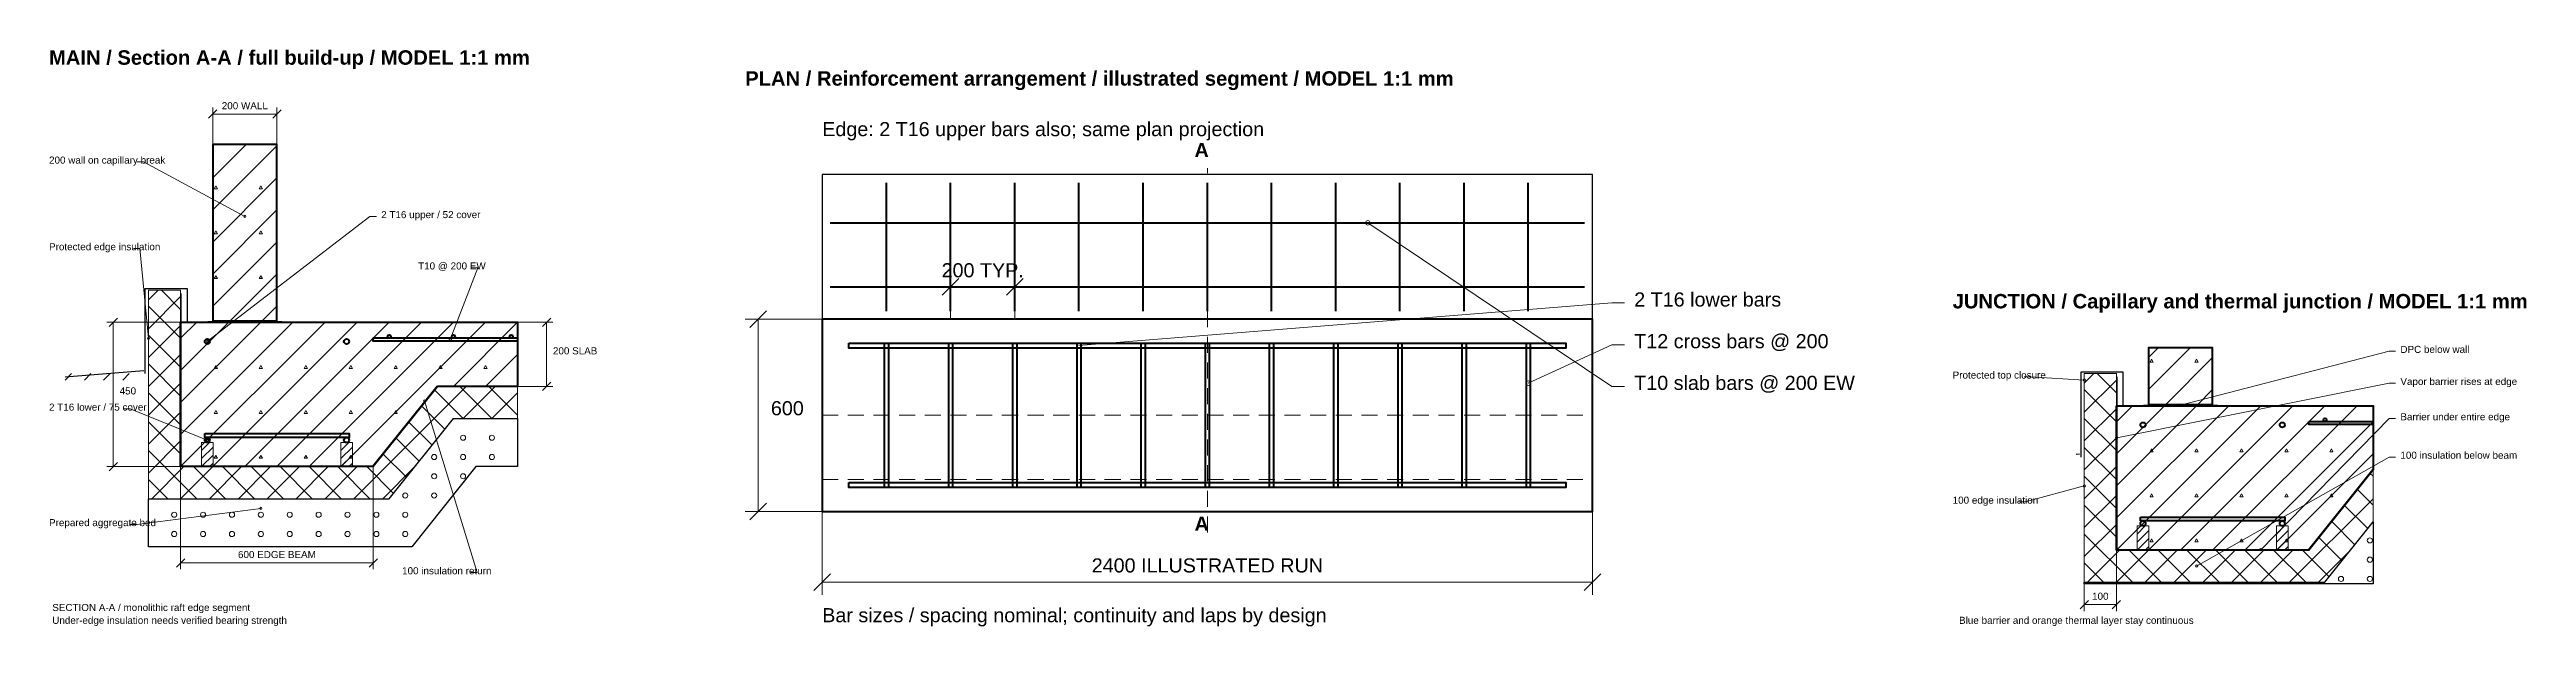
# Model space of a CAD drawing. Header units: millimetres. Extents: x 2 to 7719, y -3 to 1795.
import ezdxf
from ezdxf.enums import TextEntityAlignment as Align

# ---------------------------------------------------------------- set-up
doc = ezdxf.new("R2010")
doc.units = ezdxf.units.MM
for name, color, linetype, lineweight, true_color in [('A-ANNO-BORDER', 7, 'Continuous', 18, 0x7b919e), ('A-ANNO-DIMS', 7, 'Continuous', 15, 0x4c626f), ('A-ANNO-TEXT', 7, 'Continuous', 18, 0x233442), ('A-FIXT', 7, 'Continuous', 20, 0x4d616b), ('A-FLOR', 7, 'Continuous', 30, 0x394f5b), ('A-HATCH', 7, 'Continuous', 13, 0x8d999e), ('A-HIDDEN', 7, 'Continuous', 13, 0x778992), ('A-INSU', 7, 'Continuous', 18, 0xb3833a), ('A-SITE', 7, 'Continuous', 25, 0x75664e), ('A-STRC', 7, 'Continuous', 40, 0x263746), ('A-WPRO', 7, 'Continuous', 30, 0x246f9f)]:
    doc.layers.add(name, color=color, linetype=linetype, lineweight=lineweight, true_color=true_color)
doc.styles.add('SECTION_BOLD', font='arialbd.ttf')
doc.styles.add('SECTION_REGULAR', font='arial.ttf')

# ---------------------------------------------------------------- blocks, each defined once
blk = doc.blocks.new('602_RAFT_SLAB_EDGE_MAIN')
at = {"layer": 'A-ANNO-DIMS'}
for p, q in [((-163, 636), (-137, 662)), ((-150, 554), (-150, 669)), ((-150, 649), (50, 649)), ((37, 636), (63, 662)), ((50, 554), (50, 669)), ((-250, 0), (-480, 0)), ((-473, -13), (-447, 13)), ((-460, -450), (-460, 0)), ((800, 0), (910, 0)), ((877, -13), (903, 13)), ((890, -200), (890, 0)), ((800, -200), (910, -200)), ((877, -213), (903, -187)), ((-250, -450), (-480, -450)), ((-473, -463), (-447, -437)), ((-250, -450), (-250, -770)), ((350, -450), (350, -770)), ((-263, -763), (-237, -737)), ((-250, -750), (350, -750)), ((337, -763), (363, -737))]:
    blk.add_line(p, q, dxfattribs=at)
for points in [[(-50, 330), (-365.8, 500), (-385.8, 500)], [(-167, -60), (340, 330), (360, 330)], [(-350, -50), (-376.8, 230), (-396.8, 230)], [(590, -54), (675.7, 170), (655.7, 170)], [(-167, -367), (-407.4, -270), (-427.4, -270)], [(510, -245), (674.3, -780), (654.3, -780)], [(0, -580), (-386.5, -630), (-406.5, -630)]]:
    blk.add_lwpolyline(points, dxfattribs=at)
for centre in [(-50, 330), (-350, -50), (-167, -60), (590, -54), (510, -245), (-167, -367), (0, -580)]:
    blk.add_circle(centre, 3.5, dxfattribs=at)
at = {"layer": 'A-FIXT'}
for points in [[(-185, -450), (-149, -450), (-149, -375), (-185, -375)], [(249, -450), (285, -450), (285, -375), (249, -375)]]:
    blk.add_lwpolyline(points, close=True, dxfattribs=at)
at = {"layer": 'A-HATCH'}
for p, q in [((-610, -180), (-590, -160)), ((-550, -180), (-530, -160)), ((-490, -180), (-470, -160)), ((-430, -180), (-410, -160)), ((-185, -400), (-160, -375)), ((-185, -375), (-185, -375)), ((249, -400), (274, -375)), ((249, -375), (249, -375)), ((-185, -425), (-149, -389)), ((-185, -450), (-149, -414)), ((-160, -450), (-149, -439)), ((249, -425), (285, -389)), ((249, -450), (285, -414)), ((274, -450), (285, -439))]:
    blk.add_line(p, q, dxfattribs=at)
for points in [[(-150, 450), (-46, 554)], [(-150, 550), (-146, 554)], [(-150, 350), (50, 550)], [(-150, 250), (50, 450)], [(-150, 150), (50, 350)], [(-150, 50), (50, 250)], [(-350, 70), (-320, 100)], [(-350, -20), (-250, 80)], [(-310, 100), (-250, 40)], [(-96, 4), (50, 150)], [(-350, 50), (-250, -50)], [(-250, -450), (200, 0)], [(-250, -350), (100, 0)], [(-250, -250), (0, 0)], [(-250, -150), (-100, 0)], [(-250, -50), (-200, 0)], [(-150, -450), (300, 0)], [(-50, -450), (400, 0)], [(4, 4), (50, 50)], [(50, -450), (500, 0)], [(150, -450), (600, 0)], [(250, -450), (700, 0)], [(600, -200), (800, 0)], [(-350, -110), (-250, -10)], [(-350, -40), (-250, -140)], [(-350, -200), (-250, -100)], [(-350, -130), (-250, -230)], [(700, -200), (800, -100)], [(-350, -290), (-250, -190)], [(-350, -220), (-250, -320)], [(290, -550), (640, -200)], [(541.1, -211.1), (630, -300)], [(620, -200), (720, -300)], [(630, -300), (730, -200)], [(710, -200), (800, -290)], [(720, -300), (800, -220)], [(-350, -380), (-250, -280)], [(501.1, -261.1), (573.3, -333.3)], [(-350, -310), (-250, -410)], [(-350, -470), (-250, -370)], [(421.1, -361.1), (493.3, -433.3)], [(461.1, -311.1), (533.3, -383.3)], [(-350, -400), (-200, -550)], [(-340, -550), (-240, -450)], [(-250, -550), (-150, -450)], [(-210, -450), (-110, -550)], [(-160, -550), (-60, -450)], [(-120, -450), (-20, -550)], [(-70, -550), (30, -450)], [(-30, -450), (70, -550)], [(20, -550), (120, -450)], [(60, -450), (160, -550)], [(110, -550), (210, -450)], [(150, -450), (250, -550)], [(200, -550), (300, -450)], [(240, -450), (340, -550)], [(330, -450), (413.3, -533.3)], [(380, -550), (480, -450)], [(381.1, -411.1), (453.3, -483.3)], [(-350, -490), (-290, -550)]]:
    blk.add_lwpolyline(points, dxfattribs=at)
for points in [[(-145, 416), (-135, 416), (-140, 425)], [(-5, 416), (5, 416), (0, 425)], [(-145, 276), (-135, 276), (-140, 285)], [(-5, 276), (5, 276), (0, 285)], [(-145, 136), (-135, 136), (-140, 145)], [(-5, 136), (5, 136), (0, 145)], [(-145, -144), (-135, -144), (-140, -135)], [(-5, -144), (5, -144), (0, -135)], [(135, -144), (145, -144), (140, -135)], [(275, -144), (285, -144), (280, -135)], [(415, -144), (425, -144), (420, -135)], [(555, -144), (565, -144), (560, -135)], [(695, -144), (705, -144), (700, -135)], [(-145, -284), (-135, -284), (-140, -275)], [(-5, -284), (5, -284), (0, -275)], [(135, -284), (145, -284), (140, -275)], [(275, -284), (285, -284), (280, -275)], [(415, -284), (425, -284), (420, -275)], [(-145, -424), (-135, -424), (-140, -415)], [(-5, -424), (5, -424), (0, -415)], [(135, -424), (145, -424), (140, -415)], [(275, -424), (285, -424), (280, -415)]]:
    blk.add_lwpolyline(points, close=True, dxfattribs=at)
for centre in [(630, -360), (720, -360), (540, -420), (630, -420), (720, -420), (450, -540), (540, -480), (540, -540), (630, -480), (-270, -600), (-180, -600), (-90, -600), (0, -600), (90, -600), (180, -600), (270, -600), (360, -600), (450, -600), (-270, -660), (-180, -660), (-90, -660), (0, -660), (90, -660), (180, -660), (270, -660), (360, -660), (450, -660)]:
    blk.add_circle(centre, 8, dxfattribs=at)
at = {"layer": 'A-INSU'}
blk.add_lwpolyline([(-350, 100), (-250, 100), (-250, -450), (350, -450), (550, -200), (800, -200), (800, -300), (600, -300), (400, -550), (-350, -550)], close=True, dxfattribs=at)
at = {"layer": 'A-SITE'}
blk.add_line((-610, -170), (-365, -150), dxfattribs=at)
blk.add_lwpolyline([(-350, -550), (400, -550), (600, -300), (800, -300), (800, -450), (670, -450), (470, -700), (-350, -700)], close=True, dxfattribs=at)
at = {"layer": 'A-STRC'}
for points in [[(-150, 4), (50, 4), (50, 554), (-150, 554)], [(-250, 0), (800, 0), (800, -200), (550, -200), (350, -450), (-250, -450)], [(350, -49), (800, -49), (800, -59), (350, -59)], [(-175, -347), (275, -347), (275, -359), (-175, -359)]]:
    blk.add_lwpolyline(points, close=True, dxfattribs=at)
for centre, radius in [((-167, -60), 8), ((267, -60), 8), ((400, -44), 5), ((600, -44), 5), ((780, -44), 5), ((-167, -367), 8), ((267, -367), 8)]:
    blk.add_circle(centre, radius, dxfattribs=at)
at = {"layer": 'A-WPRO'}
blk.add_line((-165, 2), (65, 2), dxfattribs=at)
for points in [[(-360, -160), (-360, 105), (-230, 105), (-230, 0), (-165, 2)], [(-249, 90), (-249, -449), (349, -449), (549, -199), (800, -199)]]:
    blk.add_lwpolyline(points, dxfattribs=at)
at = {"layer": 'A-ANNO-DIMS', "style": 'SECTION_REGULAR'}
for s, p in [('200 WALL', (-50, 664)), ('600 EDGE BEAM', (50, -735))]:
    blk.add_text(s, height=22, dxfattribs=at).set_placement(p, align=Align.CENTER)
for s, p in [('200 SLAB', (910, -100)), ('450', (-440, -225))]:
    blk.add_text(s, height=22, dxfattribs=at).set_placement(p)
at = {"layer": 'A-ANNO-TEXT', "style": 'SECTION_REGULAR'}
for s, p in [('200 wall on capillary break', (-660, 494.5)), ('2 T16 upper / 52 cover', (375, 324.5)), ('Protected edge insulation', (-660, 224.5)), ('T10 @ 200 EW', (490, 164.5)), ('2 T16 lower / 75 cover', (-660, -275.5)), ('Prepared aggregate bed', (-660, -635.5)), ('100 insulation return', (440, -785.5)), ('SECTION A-A / monolithic raft edge segment', (-650, -900)), ('Under-edge insulation needs verified bearing strength', (-650, -940))]:
    blk.add_text(s, height=22, dxfattribs=at).set_placement(p)
blk = doc.blocks.new('602_RAFT_SLAB_EDGE_PLAN')
at = {"layer": 'A-ANNO-DIMS'}
for p, q in [((1200, 805), (1200, 820)), ((1200, 725), (1200, 775)), ((1200, 645), (1200, 695)), ((1200, 565), (1200, 615)), ((374, 424), (426, 476)), ((400, 350), (400, 490)), ((574, 424), (626, 476)), ((600, 350), (600, 490)), ((1200, 485), (1200, 535)), ((400, 450), (600, 450)), ((1200, 405), (1200, 455)), ((0, 350), (-240, 350)), ((-226, 324), (-174, 376)), ((-200, -250), (-200, 350)), ((1200, 325), (1200, 375)), ((1200, 245), (1200, 295)), ((1200, 165), (1200, 215)), ((1200, 85), (1200, 135)), ((1200, 5), (1200, 55)), ((1200, -75), (1200, -25)), ((1200, -155), (1200, -105)), ((-226, -276), (-174, -224)), ((1200, -235), (1200, -185)), ((0, -250), (-240, -250)), ((0, -250), (0, -510)), ((1200, -315), (1200, -265)), ((2400, -250), (2400, -510)), ((-26, -496), (26, -444)), ((2374, -496), (2426, -444)), ((0, -470), (2400, -470))]:
    blk.add_line(p, q, dxfattribs=at)
for points in [[(1700, 650), (2460, 140), (2500, 140)], [(800, 267), (2460, 400), (2500, 400)], [(2200, 150), (2460, 270), (2500, 270)]]:
    blk.add_lwpolyline(points, dxfattribs=at)
for centre in [(1700, 650), (800, 267), (2200, 150)]:
    blk.add_circle(centre, 7, dxfattribs=at)
at = {"layer": 'A-FLOR'}
blk.add_lwpolyline([(0, 350), (2400, 350), (2400, 800), (0, 800)], close=True, dxfattribs=at)
at = {"layer": 'A-HIDDEN'}
for p, q in [((0, 50), (50, 50)), ((80, 50), (130, 50)), ((160, 50), (210, 50)), ((240, 50), (290, 50)), ((320, 50), (370, 50)), ((400, 50), (450, 50)), ((480, 50), (530, 50)), ((560, 50), (610, 50)), ((640, 50), (690, 50)), ((720, 50), (770, 50)), ((800, 50), (850, 50)), ((880, 50), (930, 50)), ((960, 50), (1010, 50)), ((1040, 50), (1090, 50)), ((1120, 50), (1170, 50)), ((1200, 50), (1250, 50)), ((1280, 50), (1330, 50)), ((1360, 50), (1410, 50)), ((1440, 50), (1490, 50)), ((1520, 50), (1570, 50)), ((1600, 50), (1650, 50)), ((1680, 50), (1730, 50)), ((1760, 50), (1810, 50)), ((1840, 50), (1890, 50)), ((1920, 50), (1970, 50)), ((2000, 50), (2050, 50)), ((2080, 50), (2130, 50)), ((2160, 50), (2210, 50)), ((2240, 50), (2290, 50)), ((2320, 50), (2370, 50)), ((0, -150), (50, -150)), ((80, -150), (130, -150)), ((160, -150), (210, -150)), ((240, -150), (290, -150)), ((320, -150), (370, -150)), ((400, -150), (450, -150)), ((480, -150), (530, -150)), ((560, -150), (610, -150)), ((640, -150), (690, -150)), ((720, -150), (770, -150)), ((800, -150), (850, -150)), ((880, -150), (930, -150)), ((960, -150), (1010, -150)), ((1040, -150), (1090, -150)), ((1120, -150), (1170, -150)), ((1200, -150), (1250, -150)), ((1280, -150), (1330, -150)), ((1360, -150), (1410, -150)), ((1440, -150), (1490, -150)), ((1520, -150), (1570, -150)), ((1600, -150), (1650, -150)), ((1680, -150), (1730, -150)), ((1760, -150), (1810, -150)), ((1840, -150), (1890, -150)), ((1920, -150), (1970, -150)), ((2000, -150), (2050, -150)), ((2080, -150), (2130, -150)), ((2160, -150), (2210, -150)), ((2240, -150), (2290, -150)), ((2320, -150), (2370, -150))]:
    blk.add_line(p, q, dxfattribs=at)
at = {"layer": 'A-STRC'}
for p, q in [((200, 375), (200, 775)), ((400, 375), (400, 775)), ((600, 375), (600, 775)), ((800, 375), (800, 775)), ((1000, 375), (1000, 775)), ((1200, 375), (1200, 775)), ((1400, 375), (1400, 775)), ((1600, 375), (1600, 775)), ((1800, 375), (1800, 775)), ((2000, 375), (2000, 775)), ((2200, 375), (2200, 775)), ((25, 650), (2375, 650)), ((25, 450), (2375, 450))]:
    blk.add_line(p, q, dxfattribs=at)
for points in [[(0, -250), (2400, -250), (2400, 350), (0, 350)], [(83, 275), (2317, 275), (2317, 259), (83, 259)], [(194, -175), (194, 275), (206, 275), (206, -175)], [(394, -175), (394, 275), (406, 275), (406, -175)], [(594, -175), (594, 275), (606, 275), (606, -175)], [(794, -175), (794, 275), (806, 275), (806, -175)], [(994, -175), (994, 275), (1006, 275), (1006, -175)], [(1194, -175), (1194, 275), (1206, 275), (1206, -175)], [(1394, -175), (1394, 275), (1406, 275), (1406, -175)], [(1594, -175), (1594, 275), (1606, 275), (1606, -175)], [(1794, -175), (1794, 275), (1806, 275), (1806, -175)], [(1994, -175), (1994, 275), (2006, 275), (2006, -175)], [(2194, -175), (2194, 275), (2206, 275), (2206, -175)], [(83, -159), (2317, -159), (2317, -175), (83, -175)]]:
    blk.add_lwpolyline(points, close=True, dxfattribs=at)
at = {"layer": 'A-ANNO-DIMS', "style": 'SECTION_REGULAR'}
for s, p in [('200 TYP.', (500, 480)), ('2400 ILLUSTRATED RUN', (1200, -440))]:
    blk.add_text(s, height=44, dxfattribs=at).set_placement(p, align=Align.CENTER)
blk.add_text('600', height=44, dxfattribs=at).set_placement((-160, 50))
at = {"layer": 'A-ANNO-TEXT'}
for s, style, p in [('Edge: 2 T16 upper bars also; same plan projection', 'SECTION_REGULAR', (0, 920)), ('A', 'SECTION_BOLD', (1160, 855)), ('2 T16 lower bars', 'SECTION_REGULAR', (2530, 389)), ('T12 cross bars @ 200', 'SECTION_REGULAR', (2530, 259)), ('T10 slab bars @ 200 EW', 'SECTION_REGULAR', (2530, 129)), ('A', 'SECTION_BOLD', (1160, -310)), ('Bar sizes / spacing nominal; continuity and laps by design', 'SECTION_REGULAR', (0, -595))]:
    blk.add_text(s, height=44, dxfattribs=dict(at, style=style)).set_placement(p)
blk = doc.blocks.new('602_RAFT_SLAB_EDGE_JUNCTION')
at = {"layer": 'A-ANNO-DIMS'}
for p, q in [((-350, -450), (-350, -640)), ((-250, -450), (-250, -640)), ((-363, -633), (-337, -607)), ((-263, -633), (-237, -607)), ((-350, -620), (-250, -620))]:
    blk.add_line(p, q, dxfattribs=at)
for points in [[(-50, 2), (600, 170), (620, 170)], [(-350, 80), (-517.1, 90), (-537.1, 90)], [(-249, -100), (600, 70), (620, 70)], [(200, -449), (600, -40), (620, -40)], [(0, -500), (600, -160), (620, -160)], [(-350, -250), (-534.2, -300), (-554.2, -300)]]:
    blk.add_lwpolyline(points, dxfattribs=at)
for centre in [(-350, 80), (-50, 2), (-249, -100), (-350, -250), (200, -449), (0, -500)]:
    blk.add_circle(centre, 3.5, dxfattribs=at)
at = {"layer": 'A-FIXT'}
for points in [[(-185, -450), (-149, -450), (-149, -375), (-185, -375)], [(249, -450), (285, -450), (285, -375), (249, -375)]]:
    blk.add_lwpolyline(points, close=True, dxfattribs=at)
at = {"layer": 'A-HATCH'}
for p, q in [((-150, 50), (-20, 180)), ((-150, 150), (-120, 180)), ((-350, 70), (-320, 100)), ((-350, -20), (-250, 80)), ((-310, 100), (-250, 40)), ((-96, 4), (50, 150)), ((-350, 50), (-250, -50)), ((-250, -450), (200, 0)), ((-250, -350), (100, 0)), ((-250, -250), (0, 0)), ((-250, -150), (-100, 0)), ((-250, -50), (-200, 0)), ((-150, -450), (300, 0)), ((-50, -450), (400, 0)), ((4, 4), (50, 50)), ((50, -450), (500, 0)), ((-350, -110), (-250, -10)), ((-350, -40), (-250, -140)), ((150, -450), (550, -50)), ((-350, -200), (-250, -100)), ((-350, -130), (-250, -230)), ((250, -450), (550, -150)), ((-350, -290), (-250, -190)), ((-350, -220), (-250, -320)), ((541.1, -211.1), (550, -220)), ((-350, -380), (-250, -280)), ((290, -550), (550, -290)), ((501.1, -261.1), (550, -310)), ((-350, -310), (-250, -410)), ((-350, -470), (-250, -370)), ((-185, -400), (-160, -375)), ((-185, -375), (-185, -375)), ((249, -400), (274, -375)), ((249, -375), (249, -375)), ((421.1, -361.1), (493.3, -433.3)), ((461.1, -311.1), (533.3, -383.3)), ((-350, -400), (-200, -550)), ((-340, -550), (-240, -450)), ((-250, -550), (-150, -450)), ((-210, -450), (-110, -550)), ((-185, -425), (-149, -389)), ((-185, -450), (-149, -414)), ((-160, -450), (-149, -439)), ((-160, -550), (-60, -450)), ((-120, -450), (-20, -550)), ((-70, -550), (30, -450)), ((-30, -450), (70, -550)), ((20, -550), (120, -450)), ((60, -450), (160, -550)), ((110, -550), (210, -450)), ((150, -450), (250, -550)), ((200, -550), (300, -450)), ((240, -450), (340, -550)), ((249, -425), (285, -389)), ((249, -450), (285, -414)), ((274, -450), (285, -439)), ((330, -450), (413.3, -533.3)), ((380, -550), (480, -450)), ((381.1, -411.1), (453.3, -483.3)), ((-350, -490), (-290, -550))]:
    blk.add_line(p, q, dxfattribs=at)
for points in [[(-145, 136), (-135, 136), (-140, 145)], [(-5, 136), (5, 136), (0, 145)], [(-145, -144), (-135, -144), (-140, -135)], [(-5, -144), (5, -144), (0, -135)], [(135, -144), (145, -144), (140, -135)], [(275, -144), (285, -144), (280, -135)], [(415, -144), (425, -144), (420, -135)], [(-145, -284), (-135, -284), (-140, -275)], [(-5, -284), (5, -284), (0, -275)], [(135, -284), (145, -284), (140, -275)], [(275, -284), (285, -284), (280, -275)], [(415, -284), (425, -284), (420, -275)], [(-145, -424), (-135, -424), (-140, -415)], [(-5, -424), (5, -424), (0, -415)], [(135, -424), (145, -424), (140, -415)], [(275, -424), (285, -424), (280, -415)]]:
    blk.add_lwpolyline(points, close=True, dxfattribs=at)
for centre in [(540, -420), (450, -540), (540, -480), (540, -540)]:
    blk.add_circle(centre, 8, dxfattribs=at)
at = {"layer": 'A-INSU'}
blk.add_lwpolyline([(-350, 100), (-250, 100), (-250, -450), (350, -450), (550, -200), (550, -200), (550, -362.5), (400, -550), (-350, -550)], close=True, dxfattribs=at)
at = {"layer": 'A-SITE'}
blk.add_line((-375, -150.8), (-365, -150), dxfattribs=at)
blk.add_lwpolyline([(-350, -550), (400, -550), (550, -362.5), (550, -555), (-350, -555)], close=True, dxfattribs=at)
at = {"layer": 'A-STRC'}
for points in [[(-150, 4), (50, 4), (50, 180), (-150, 180)], [(-250, 0), (550, 0), (550, -200), (550, -200), (350, -450), (-250, -450)], [(350, -49), (550, -49), (550, -59), (350, -59)], [(-175, -347), (275, -347), (275, -359), (-175, -359)]]:
    blk.add_lwpolyline(points, close=True, dxfattribs=at)
for centre, radius in [((-167, -60), 8), ((267, -60), 8), ((400, -44), 5), ((-167, -367), 8), ((267, -367), 8)]:
    blk.add_circle(centre, radius, dxfattribs=at)
at = {"layer": 'A-WPRO'}
for p, q in [((-360, -160), (-360, 105)), ((-360, 105), (-230, 105)), ((-249, 90), (-249, -449)), ((-230, 105), (-230, 0)), ((-230, 0), (-165, 2)), ((-165, 2), (65, 2)), ((349, -449), (549, -199)), ((549, -199), (550, -199)), ((-249, -449), (349, -449))]:
    blk.add_line(p, q, dxfattribs=at)
at = {"layer": 'A-ANNO-DIMS', "style": 'SECTION_REGULAR'}
blk.add_text('100', height=22, dxfattribs=at).set_placement((-300, -605), align=Align.CENTER)
at = {"layer": 'A-ANNO-TEXT', "style": 'SECTION_REGULAR'}
for s, p in [('DPC below wall', (635, 164.5)), ('Protected top closure', (-760, 84.5)), ('Vapor barrier rises at edge', (635, 64.5)), ('Barrier under entire edge', (635, -45.5)), ('100 insulation below beam', (635, -165.5)), ('100 edge insulation', (-760, -305.5)), ('Blue barrier and orange thermal layer stay continuous', (-740, -680))]:
    blk.add_text(s, height=22, dxfattribs=at).set_placement(p)

msp = doc.modelspace()

# ---------------------------------------------------------------- block references
at = {"layer": 'A-ANNO-BORDER'}
for name, p in [('602_RAFT_SLAB_EDGE_MAIN', (660, 945.06)), ('602_RAFT_SLAB_EDGE_PLAN', (2409.066, 605.12)), ('602_RAFT_SLAB_EDGE_JUNCTION', (6691.25, 685.06))]:
    msp.add_blockref(name, p, dxfattribs=at)

# ---------------------------------------------------------------- texts
at = {"layer": 'A-ANNO-TEXT', "style": 'SECTION_BOLD'}
for s, p in [('MAIN / Section A-A / full build-up / MODEL 1:1 mm', (0, 1747.76)), ('PLAN / Reinforcement arrangement / illustrated segment / MODEL 1:1 mm', (2169.066, 1682.52)), ('JUNCTION / Capillary and thermal junction / MODEL 1:1 mm', (5931.25, 988.26))]:
    msp.add_text(s, height=45, dxfattribs=at).set_placement(p)

doc.saveas('drawing.dxf')
